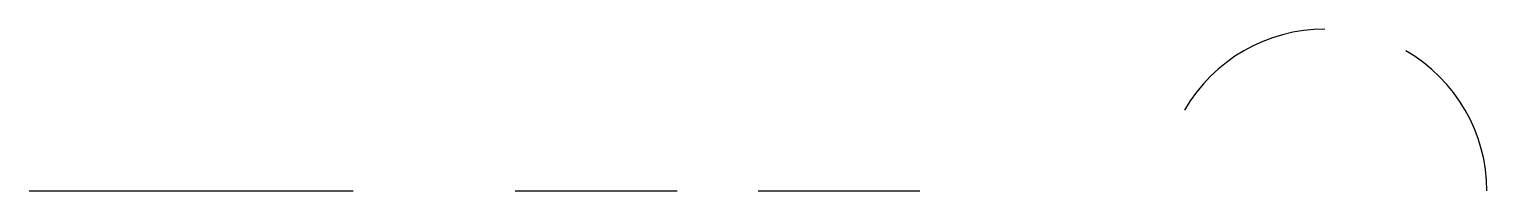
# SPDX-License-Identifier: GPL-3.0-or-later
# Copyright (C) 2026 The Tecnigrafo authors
# Model space of a CAD drawing. Header units: millimetres. Extents: x 0 to 240, y 0 to 10.
# Drawn here: x 0 to 90, y 0 to 10 of the extents above; entities outside this region: 2.
import ezdxf

# ---------------------------------------------------------------- set-up
doc = ezdxf.new("R2010")
doc.units = ezdxf.units.MM

msp = doc.modelspace()

# ---------------------------------------------------------------- linework, layer by layer
for p, q in [((230, 10), (240, 10)), ((0, 0), (10, 0)), ((10, 0), (20, 0)), ((30, 0), (40, 0)), ((45, 0), (55, 0))]:
    msp.add_line(p, q)
msp.add_lwpolyline([(220, 0), (230, 0), (230, 10)])
for start, end in [(90, 150), (0, 60)]:
    msp.add_arc((80, 0), 10, start, end)

doc.saveas('drawing.dxf')
